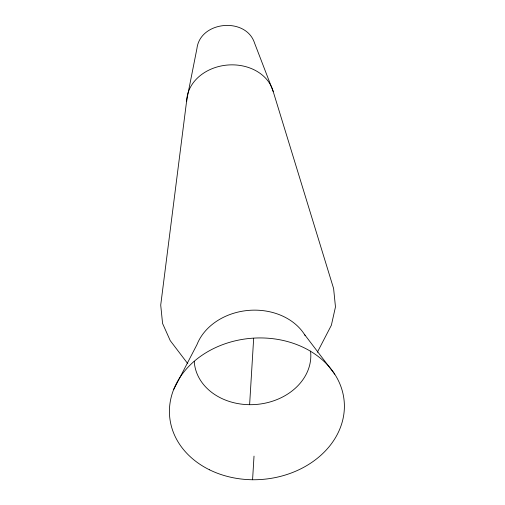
<?xml version="1.0" encoding="UTF-8"?>
<svg xmlns="http://www.w3.org/2000/svg" width="505" height="505" viewBox="0 0 505 505"><rect width="100%" height="100%" fill="white"/><g stroke="black" fill="none" stroke-linecap="round" stroke-linejoin="round"><path stroke-width="0.76" d="M249.615 404.694L253.668 338.274M252.576 479.75L254.021 456.116M173.632 389.601L196.982 344.593A58.397 47.186 -4.9 0 1 248.706 310.386A58.397 47.186 -4.9 0 1 305.228 335.667M317.361 352.244L331.368 325.239L335.472 306.92L333.609 288.532L273.218 91.575L254.558 43.064C246.023 16.715 200.157 20.957 196.925 48.581L186.768 99.851L160.716 305.077L162.572 323.459L170.254 340.654L187.803 363.707M304.389 334.316L334.746 374.186M310.543 351.089A58.397 47.186 -4.9 0 1 256.761 404.41A58.397 47.186 -4.9 0 1 194.248 361.435M186.717 101.385A43.796 35.388 -4.9 0 1 225.956 65.195A43.796 35.388 -4.9 0 1 273.218 91.575M209.468 469.789A87.599 70.776 -4.9 0 0 344.284 409.763A87.599 70.776 -4.9 0 0 216.973 346.973A87.599 70.776 -4.9 0 0 209.468 469.789"/></g></svg>
